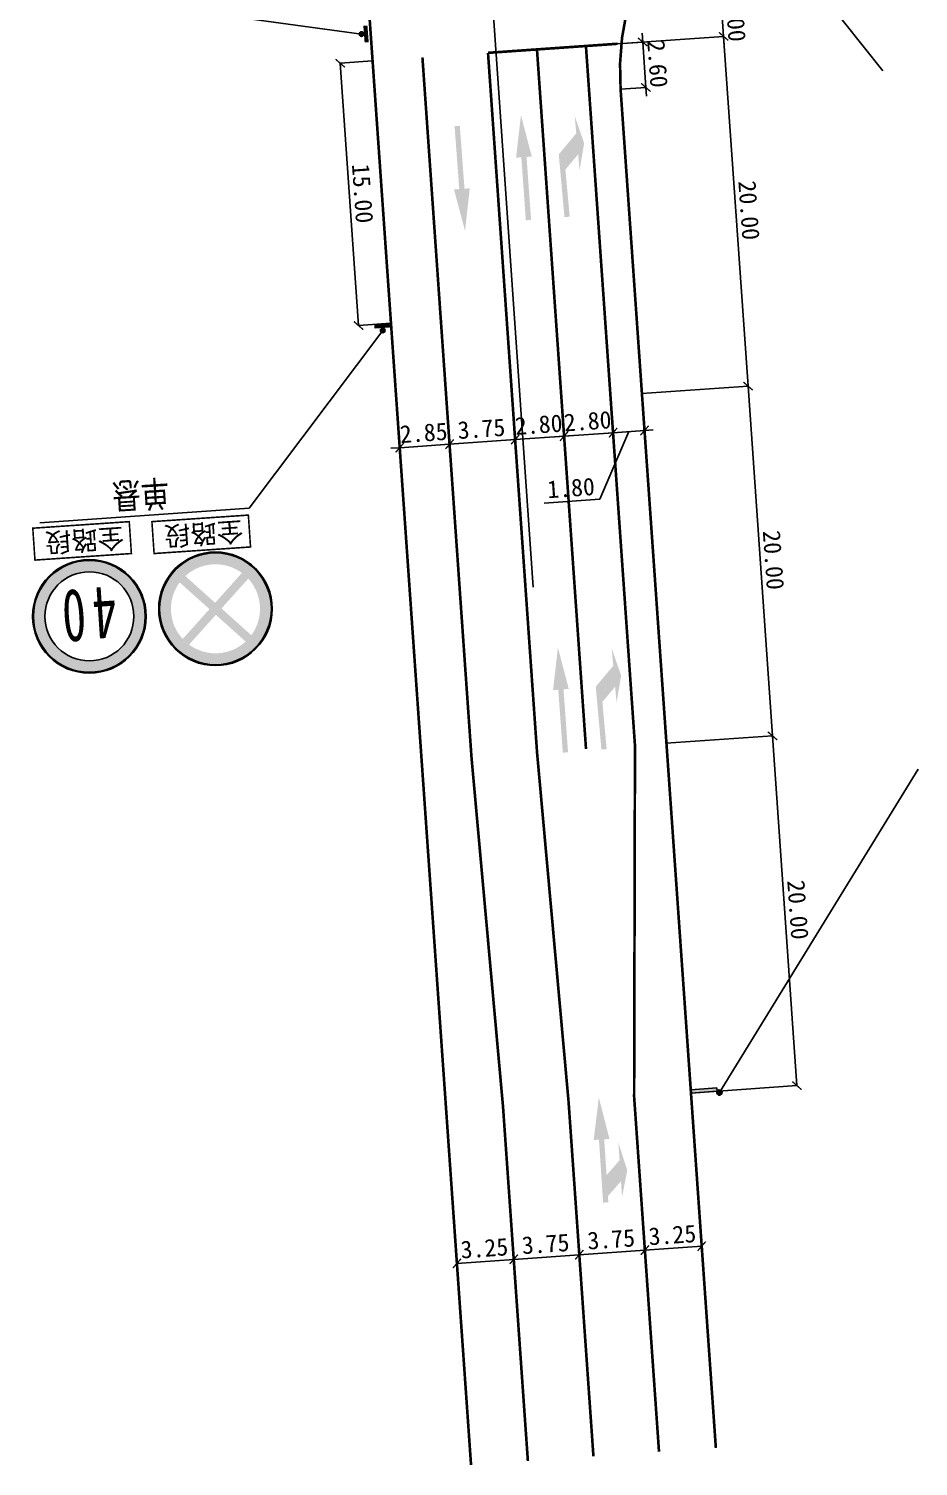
# Model space of a CAD drawing. Extents: x 561664 to 562035, y 4300329 to 4300600.
# Drawn here: x 561700.1 to 561750.9, y 4300329.1 to 4300411.1 of the extents above; entities that cross this region are included whole.
import ezdxf

# ---------------------------------------------------------------- set-up
doc = ezdxf.new("R2010")
doc.units = 0
doc.header["$LTSCALE"] = 10
doc.linetypes.add('JTSS01', pattern=[6, 2, -4])
doc.layers.get('0').update_dxf_attribs({"linetype": 'CONTINUOUS'})
doc.layers.get('Defpoints').update_dxf_attribs({"linetype": 'CONTINUOUS', "lineweight": 0})
for name, color, linetype in [('@-交通标志', 7, 'CONTINUOUS'), ('@-设计标注', 7, 'CONTINUOUS'), ('@-辅助设计', 4, 'CONTINUOUS'), ('@-道路标线', 7, 'CONTINUOUS'), ('AXIS', 6, 'CONTINUOUS')]:
    doc.layers.add(name, color=color, linetype=linetype)
doc.styles.add('--黑体', font='simhei.ttf')
doc.styles.add('标线文字样式', font='simhei.ttf')
doc.styles.add('黑体', font='simhei.ttf')
doc.dimstyles.new('标志标注', dxfattribs={"dimtxt": 1, "dimasz": 0.5, "dimexe": 0, "dimexo": 0, "dimgap": 0.25, "dimtad": 1, "dimzin": 0, "dimdsep": 46, "dimtxsty": '--黑体', "dimblk": 'ARCHTICK', "dimcen": 0.09, "dimadec": 0, "dimazin": 0, "dimtfac": 1, "dimtix": 1, "dimtmove": 1, "dimatfit": 0, "dimfxl": 1, "dimtolj": 1, "dimtzin": 0, "dimarcsym": 0})

# ---------------------------------------------------------------- blocks, each defined once
blk = doc.blocks.new('_ARCHTICK')
at = {"color": 0, "linetype": 'ByBlock', "const_width": 0.15}
blk.add_lwpolyline([(-0.5, -0.5), (0.5, 0.5)], dxfattribs=at)
blk = doc.blocks.new('*D40')
at = {"layer": '@-设计标注', "color": 0, "lineweight": -2, "transparency": 16777216}
for p, q in [((561733.696, 4300410.22), (561735.139, 4300410.321)), ((561735.139, 4300410.321), (561735.104, 4300410.819)), ((561735.139, 4300410.321), (561735.321, 4300407.727)), ((561733.878, 4300407.626), (561735.321, 4300407.727)), ((561735.321, 4300407.727), (561735.355, 4300407.228))]:
    blk.add_line(p, q, dxfattribs=at)
at = {"layer": 'Defpoints', "color": 0, "transparency": 16777216}
for p in [(561733.696, 4300410.22), (561733.878, 4300407.626), (561735.321, 4300407.727)]:
    blk.add_point(p, dxfattribs=at)
at = {"layer": '@-设计标注', "color": 0, "lineweight": -2, "transparency": 16777216, "xscale": 0.5, "yscale": 0.5, "zscale": 0.5}
for p, rotation in [((561735.139, 4300410.321), 274.0000000064721), ((561735.321, 4300407.727), 94.00000000647206)]:
    blk.add_blockref('_ARCHTICK', p, dxfattribs=dict(at, rotation=rotation))
at = {"layer": '@-设计标注', "color": 0, "transparency": 16777216, "insert": (561735.984, 4300409.076), "char_height": 1, "attachment_point": 5, "rotation": 274, "style": '--黑体'}
blk.add_mtext('\\A1;2.60', dxfattribs=at)
blk = doc.blocks.new('*D41')
at = {"layer": '@-设计标注', "color": 0, "lineweight": -2, "transparency": 16777216}
for p, q in [((561739.613, 4300412.639), (561739.578, 4300413.138)), ((561733.557, 4300412.215), (561739.613, 4300412.639)), ((561739.753, 4300410.644), (561739.613, 4300412.639)), ((561733.696, 4300410.22), (561739.753, 4300410.644)), ((561739.753, 4300410.644), (561739.788, 4300410.145))]:
    blk.add_line(p, q, dxfattribs=at)
at = {"layer": 'Defpoints', "color": 0, "transparency": 16777216}
for p in [(561733.557, 4300412.215), (561739.613, 4300412.639), (561733.696, 4300410.22)]:
    blk.add_point(p, dxfattribs=at)
at = {"layer": '@-设计标注', "color": 0, "lineweight": -2, "transparency": 16777216, "xscale": 0.5, "yscale": 0.5, "zscale": 0.5}
for p, rotation in [((561739.613, 4300412.639), 274.0063296543588), ((561739.753, 4300410.644), 94.0063296543588)]:
    blk.add_blockref('_ARCHTICK', p, dxfattribs=dict(at, rotation=rotation))
at = {"layer": '@-设计标注', "color": 0, "transparency": 16777216, "insert": (561740.437, 4300411.694), "char_height": 1, "attachment_point": 5, "rotation": 274.00633, "style": '--黑体'}
blk.add_mtext('\\A1;2.00', dxfattribs=at)
blk = doc.blocks.new('*D44')
at = {"layer": '@-设计标注', "color": 0, "lineweight": -2, "transparency": 16777216}
for p, q in [((561733.696, 4300410.22), (561739.753, 4300410.643)), ((561739.753, 4300410.643), (561741.148, 4300390.692)), ((561735.092, 4300390.268), (561741.148, 4300390.692))]:
    blk.add_line(p, q, dxfattribs=at)
at = {"layer": 'Defpoints', "color": 0, "transparency": 16777216}
for p in [(561733.696, 4300410.22), (561741.148, 4300390.692), (561735.092, 4300390.268)]:
    blk.add_point(p, dxfattribs=at)
at = {"layer": '@-设计标注', "color": 0, "lineweight": -2, "transparency": 16777216, "xscale": 0.5, "yscale": 0.5, "zscale": 0.5}
for p, rotation in [((561739.753, 4300410.643), 94.00000000006509), ((561741.148, 4300390.692), 274.0000000000651)]:
    blk.add_blockref('_ARCHTICK', p, dxfattribs=dict(at, rotation=rotation))
at = {"layer": '@-设计标注', "color": 0, "transparency": 16777216, "insert": (561741.204, 4300400.72), "char_height": 1, "attachment_point": 5, "rotation": 274, "style": '--黑体'}
blk.add_mtext('\\A1;20.00', dxfattribs=at)
blk = doc.blocks.new('*D45')
at = {"layer": '@-设计标注', "color": 0, "lineweight": -2, "transparency": 16777216}
for p, q in [((561735.092, 4300390.268), (561741.148, 4300390.692)), ((561741.148, 4300390.692), (561742.543, 4300370.741)), ((561736.487, 4300370.317), (561742.543, 4300370.741))]:
    blk.add_line(p, q, dxfattribs=at)
at = {"layer": 'Defpoints', "color": 0, "transparency": 16777216}
for p in [(561735.092, 4300390.268), (561736.487, 4300370.317), (561742.543, 4300370.741)]:
    blk.add_point(p, dxfattribs=at)
at = {"layer": '@-设计标注', "color": 0, "lineweight": -2, "transparency": 16777216, "xscale": 0.5, "yscale": 0.5, "zscale": 0.5}
for p, rotation in [((561741.148, 4300390.692), 94.00000000006509), ((561742.543, 4300370.741), 274.0000000000651)]:
    blk.add_blockref('_ARCHTICK', p, dxfattribs=dict(at, rotation=rotation))
at = {"layer": '@-设计标注', "color": 0, "transparency": 16777216, "insert": (561742.599, 4300380.769), "char_height": 1, "attachment_point": 5, "rotation": 274, "style": '--黑体'}
blk.add_mtext('\\A1;20.00', dxfattribs=at)
blk = doc.blocks.new('*D46')
at = {"layer": '@-设计标注', "color": 0, "lineweight": -2, "transparency": 16777216}
for p, q in [((561736.487, 4300370.317), (561742.543, 4300370.741)), ((561742.543, 4300370.741), (561743.938, 4300350.789)), ((561737.882, 4300350.366), (561743.938, 4300350.789))]:
    blk.add_line(p, q, dxfattribs=at)
at = {"layer": 'Defpoints', "color": 0, "transparency": 16777216}
for p in [(561736.487, 4300370.317), (561743.938, 4300350.789), (561737.882, 4300350.366)]:
    blk.add_point(p, dxfattribs=at)
at = {"layer": '@-设计标注', "color": 0, "lineweight": -2, "transparency": 16777216, "xscale": 0.5, "yscale": 0.5, "zscale": 0.5}
for p, rotation in [((561742.543, 4300370.741), 94.00000000006509), ((561743.938, 4300350.789), 274.0000000000651)]:
    blk.add_blockref('_ARCHTICK', p, dxfattribs=dict(at, rotation=rotation))
at = {"layer": '@-设计标注', "color": 0, "transparency": 16777216, "insert": (561743.994, 4300360.818), "char_height": 1, "attachment_point": 5, "rotation": 274, "style": '--黑体'}
blk.add_mtext('\\A1;20.00', dxfattribs=at)
blk = doc.blocks.new('*D47')
at = {"layer": '@-设计标注', "color": 0, "lineweight": -2, "transparency": 16777216}
for p, q in [((561733.432, 4300388.26), (561733.448, 4300388.032)), ((561730.655, 4300387.836), (561730.156, 4300387.801)), ((561730.639, 4300388.064), (561730.655, 4300387.836)), ((561733.448, 4300388.032), (561730.655, 4300387.836)), ((561733.448, 4300388.032), (561733.946, 4300388.067))]:
    blk.add_line(p, q, dxfattribs=at)
at = {"layer": 'Defpoints', "color": 0, "transparency": 16777216}
for p in [(561733.432, 4300388.26), (561730.639, 4300388.064), (561730.655, 4300387.836)]:
    blk.add_point(p, dxfattribs=at)
at = {"layer": '@-设计标注', "color": 0, "lineweight": -2, "transparency": 16777216, "xscale": 0.5, "yscale": 0.5, "zscale": 0.5}
for p, rotation in [((561730.655, 4300387.836), 4.010585234496091), ((561733.448, 4300388.032), 184.010585234496)]:
    blk.add_blockref('_ARCHTICK', p, dxfattribs=dict(at, rotation=rotation))
at = {"layer": '@-设计标注', "color": 0, "transparency": 16777216, "insert": (561731.998, 4300388.688), "char_height": 1, "attachment_point": 5, "rotation": 4.01059, "style": '--黑体'}
blk.add_mtext('\\A1;2.80', dxfattribs=at)
blk = doc.blocks.new('*D48')
at = {"layer": '@-设计标注', "color": 0, "lineweight": -2, "transparency": 16777216}
for p, q in [((561727.861, 4300387.64), (561727.363, 4300387.605)), ((561727.845, 4300387.868), (561727.861, 4300387.64)), ((561730.655, 4300387.836), (561727.861, 4300387.64)), ((561730.639, 4300388.064), (561730.655, 4300387.836)), ((561730.655, 4300387.836), (561731.153, 4300387.871))]:
    blk.add_line(p, q, dxfattribs=at)
at = {"layer": 'Defpoints', "color": 0, "transparency": 16777216}
for p in [(561727.845, 4300387.868), (561727.861, 4300387.64), (561730.639, 4300388.064)]:
    blk.add_point(p, dxfattribs=at)
at = {"layer": '@-设计标注', "color": 0, "lineweight": -2, "transparency": 16777216, "xscale": 0.5, "yscale": 0.5, "zscale": 0.5}
for p, rotation in [((561730.655, 4300387.836), 184.010585234496), ((561727.861, 4300387.64), 4.010585234496091)]:
    blk.add_blockref('_ARCHTICK', p, dxfattribs=dict(at, rotation=rotation))
at = {"layer": '@-设计标注', "color": 0, "transparency": 16777216, "insert": (561729.205, 4300388.492), "char_height": 1, "attachment_point": 5, "rotation": 4.01059, "style": '--黑体'}
blk.add_mtext('\\A1;2.80', dxfattribs=at)
blk = doc.blocks.new('*D49')
at = {"layer": '@-设计标注', "color": 0, "lineweight": -2, "transparency": 16777216}
blk.add_line((561727.861, 4300387.64), (561724.121, 4300387.378), dxfattribs=at)
at = {"layer": 'Defpoints', "color": 0, "transparency": 16777216}
for p in [(561724.121, 4300387.378), (561724.121, 4300387.378), (561727.861, 4300387.64)]:
    blk.add_point(p, dxfattribs=at)
at = {"layer": '@-设计标注', "color": 0, "lineweight": -2, "transparency": 16777216, "xscale": 0.5, "yscale": 0.5, "zscale": 0.5}
for p, rotation in [((561724.121, 4300387.378), 184.0105852318327), ((561727.861, 4300387.64), 4.010585231832726)]:
    blk.add_blockref('_ARCHTICK', p, dxfattribs=dict(at, rotation=rotation))
at = {"layer": '@-设计标注', "color": 0, "transparency": 16777216, "insert": (561725.939, 4300388.257), "char_height": 1, "attachment_point": 5, "rotation": 4.01059, "style": '--黑体'}
blk.add_mtext('\\A1;3.75', dxfattribs=at)
blk = doc.blocks.new('*D50')
at = {"layer": '@-设计标注', "color": 0, "lineweight": -2, "transparency": 16777216}
for p, q in [((561724.121, 4300387.378), (561721.277, 4300387.178)), ((561724.121, 4300387.378), (561724.619, 4300387.413)), ((561721.277, 4300387.178), (561720.779, 4300387.144))]:
    blk.add_line(p, q, dxfattribs=at)
at = {"layer": 'Defpoints', "color": 0, "transparency": 16777216}
for p in [(561724.121, 4300387.378), (561721.277, 4300387.178), (561721.277, 4300387.178)]:
    blk.add_point(p, dxfattribs=at)
at = {"layer": '@-设计标注', "color": 0, "lineweight": -2, "transparency": 16777216, "xscale": 0.5, "yscale": 0.5, "zscale": 0.5}
for p, rotation in [((561721.277, 4300387.178), 4.011320667626552), ((561724.121, 4300387.378), 184.0113206676265)]:
    blk.add_blockref('_ARCHTICK', p, dxfattribs=dict(at, rotation=rotation))
at = {"layer": '@-设计标注', "color": 0, "transparency": 16777216, "insert": (561722.646, 4300388.026), "char_height": 1, "attachment_point": 5, "rotation": 4.01132, "style": '--黑体'}
blk.add_mtext('\\A1;2.85', dxfattribs=at)
blk = doc.blocks.new('*D51')
at = {"layer": '@-设计标注', "color": 0, "lineweight": -2, "transparency": 16777216}
for p, q in [((561734.345, 4300388.095), (561732.687, 4300384.236)), ((561733.448, 4300388.032), (561735.243, 4300388.158)), ((561733.448, 4300388.032), (561735.243, 4300388.158)), ((561735.243, 4300388.158), (561735.742, 4300388.193)), ((561733.448, 4300388.032), (561732.949, 4300387.997)), ((561733.448, 4300388.032), (561733.448, 4300388.032)), ((561732.687, 4300384.236), (561729.515, 4300384.014))]:
    blk.add_line(p, q, dxfattribs=at)
at = {"layer": 'Defpoints', "color": 0, "transparency": 16777216}
for p in [(561735.243, 4300388.158), (561735.243, 4300388.158), (561733.448, 4300388.032)]:
    blk.add_point(p, dxfattribs=at)
at = {"layer": '@-设计标注', "color": 0, "lineweight": -2, "transparency": 16777216, "xscale": 0.5, "yscale": 0.5, "zscale": 0.5}
for p, rotation in [((561733.448, 4300388.032), 4.011320654182545), ((561735.243, 4300388.158), 184.0113206541826)]:
    blk.add_blockref('_ARCHTICK', p, dxfattribs=dict(at, rotation=rotation))
at = {"layer": '@-设计标注', "color": 0, "transparency": 16777216, "insert": (561731.048, 4300384.879), "char_height": 1, "attachment_point": 5, "rotation": 4.01132, "style": '--黑体'}
blk.add_mtext('\\A1;1.80', dxfattribs=at)
blk = doc.blocks.new('*D53')
at = {"layer": '@-设计标注', "color": 0, "lineweight": -2, "transparency": 16777216}
for p, q in [((561738.506, 4300341.632), (561735.264, 4300341.405)), ((561735.284, 4300341.107), (561735.264, 4300341.405)), ((561738.527, 4300341.335), (561738.506, 4300341.632))]:
    blk.add_line(p, q, dxfattribs=at)
at = {"layer": 'Defpoints', "color": 0, "transparency": 16777216}
for p in [(561735.264, 4300341.405), (561735.284, 4300341.107), (561738.527, 4300341.335)]:
    blk.add_point(p, dxfattribs=at)
at = {"layer": '@-设计标注', "color": 0, "lineweight": -2, "transparency": 16777216, "xscale": 0.5, "yscale": 0.5, "zscale": 0.5}
for p, rotation in [((561735.264, 4300341.405), 184.0113206681075), ((561738.506, 4300341.632), 4.011320668107485)]:
    blk.add_blockref('_ARCHTICK', p, dxfattribs=dict(at, rotation=rotation))
at = {"layer": '@-设计标注', "color": 0, "transparency": 16777216, "insert": (561736.832, 4300342.267), "char_height": 1, "attachment_point": 5, "rotation": 4.01132, "style": '--黑体'}
blk.add_mtext('\\A1;3.25', dxfattribs=at)
blk = doc.blocks.new('*D54')
at = {"layer": '@-设计标注', "color": 0, "lineweight": -2, "transparency": 16777216}
for p, q in [((561731.482, 4300341.73), (561731.523, 4300341.142)), ((561731.523, 4300341.142), (561735.264, 4300341.405)), ((561735.222, 4300341.992), (561735.264, 4300341.405))]:
    blk.add_line(p, q, dxfattribs=at)
at = {"layer": 'Defpoints', "color": 0, "transparency": 16777216}
for p in [(561731.482, 4300341.73), (561735.222, 4300341.992), (561735.264, 4300341.405)]:
    blk.add_point(p, dxfattribs=at)
at = {"layer": '@-设计标注', "color": 0, "lineweight": -2, "transparency": 16777216, "xscale": 0.5, "yscale": 0.5, "zscale": 0.5}
for p, rotation in [((561731.523, 4300341.142), 184.0113206669773), ((561735.264, 4300341.405), 4.011320666977286)]:
    blk.add_blockref('_ARCHTICK', p, dxfattribs=dict(at, rotation=rotation))
at = {"layer": '@-设计标注', "color": 0, "transparency": 16777216, "insert": (561733.341, 4300342.022), "char_height": 1, "attachment_point": 5, "rotation": 4.01132, "style": '--黑体'}
blk.add_mtext('\\A1;3.75', dxfattribs=at)
blk = doc.blocks.new('*D55')
at = {"layer": '@-设计标注', "color": 0, "lineweight": -2, "transparency": 16777216}
for p, q in [((561727.741, 4300341.467), (561727.782, 4300340.879)), ((561731.482, 4300341.73), (561731.523, 4300341.141)), ((561731.523, 4300341.141), (561727.782, 4300340.879))]:
    blk.add_line(p, q, dxfattribs=at)
at = {"layer": 'Defpoints', "color": 0, "transparency": 16777216}
for p in [(561727.741, 4300341.467), (561731.482, 4300341.73), (561727.782, 4300340.879)]:
    blk.add_point(p, dxfattribs=at)
at = {"layer": '@-设计标注', "color": 0, "lineweight": -2, "transparency": 16777216, "xscale": 0.5, "yscale": 0.5, "zscale": 0.5}
for p, rotation in [((561731.523, 4300341.141), 4.01132066710165), ((561727.782, 4300340.879), 184.0113206671017)]:
    blk.add_blockref('_ARCHTICK', p, dxfattribs=dict(at, rotation=rotation))
at = {"layer": '@-设计标注', "color": 0, "transparency": 16777216, "insert": (561729.6, 4300341.758), "char_height": 1, "attachment_point": 5, "rotation": 4.01132, "style": '--黑体'}
blk.add_mtext('\\A1;3.75', dxfattribs=at)
blk = doc.blocks.new('*D56')
at = {"layer": '@-设计标注', "color": 0, "lineweight": -2, "transparency": 16777216}
for p in [(561727.782, 4300340.879), (561724.54, 4300340.646)]:
    blk.add_line(p, (561724.54, 4300340.646), dxfattribs=at)
at = {"layer": 'Defpoints', "color": 0, "transparency": 16777216}
for p in [(561724.54, 4300340.646), (561724.54, 4300340.646), (561727.782, 4300340.879)]:
    blk.add_point(p, dxfattribs=at)
at = {"layer": '@-设计标注', "color": 0, "lineweight": -2, "transparency": 16777216, "xscale": 0.5, "yscale": 0.5, "zscale": 0.5}
for p, rotation in [((561724.54, 4300340.646), 184.1095796523466), ((561727.782, 4300340.879), 4.109579652346583)]:
    blk.add_blockref('_ARCHTICK', p, dxfattribs=dict(at, rotation=rotation))
at = {"layer": '@-设计标注', "color": 0, "transparency": 16777216, "insert": (561726.107, 4300341.511), "char_height": 1, "attachment_point": 5, "rotation": 4.10958, "style": '--黑体'}
blk.add_mtext('\\A1;3.25', dxfattribs=at)
blk = doc.blocks.new('*D57')
at = {"layer": '@-设计标注', "color": 0, "lineweight": -2, "transparency": 16777216}
for p, q in [((561719.731, 4300409.239), (561717.883, 4300409.11)), ((561717.883, 4300409.11), (561718.929, 4300394.147)), ((561720.777, 4300394.276), (561718.929, 4300394.147))]:
    blk.add_line(p, q, dxfattribs=at)
at = {"layer": 'Defpoints', "color": 0, "transparency": 16777216}
for p in [(561719.731, 4300409.239), (561718.929, 4300394.147), (561720.777, 4300394.276)]:
    blk.add_point(p, dxfattribs=at)
at = {"layer": '@-设计标注', "color": 0, "lineweight": -2, "transparency": 16777216, "xscale": 0.5, "yscale": 0.5, "zscale": 0.5}
for p, rotation in [((561717.883, 4300409.11), 94.00000000074361), ((561718.929, 4300394.147), 274.0000000007436)]:
    blk.add_blockref('_ARCHTICK', p, dxfattribs=dict(at, rotation=rotation))
at = {"layer": '@-设计标注', "color": 0, "transparency": 16777216, "insert": (561719.16, 4300401.681), "char_height": 1, "attachment_point": 5, "rotation": 274, "style": '--黑体'}
blk.add_mtext('\\A1;15.00', dxfattribs=at)
blk = doc.blocks.new('A$C4A21586F')
at = {"layer": '@-交通标志'}
h = blk.add_hatch(color=1, dxfattribs=at)
h.paths.add_polyline_path([(6.376, 3.812, 1), (0.104, 2.668, 1)])
h.paths.add_polyline_path([(1.022, 4.478), (2.902, 3.178), (1.602, 1.299, -0.35914)], flags=16)
h.paths.add_polyline_path([(2.002, 1.022), (3.302, 2.902), (5.181, 1.602, -0.35914)], flags=16)
h.paths.add_polyline_path([(1.299, 4.878, -0.35914), (4.478, 5.458), (3.178, 3.578)], flags=16)
h.paths.add_polyline_path([(3.578, 3.302), (4.878, 5.181, -0.35914), (5.458, 2.002)], flags=16)
at = {"layer": '@-交通标志', "color": 1}
for radius in [3.24, 3.188]:
    blk.add_circle((3.24, 3.24, 646.54), radius, dxfattribs=at)
blk = doc.blocks.new('A$C75DF3F3A')
at = {"layer": '@-交通标志', "rotation": 348.7900695939078}
blk.add_blockref('A$C4A21586F', (-0.568, 0.692), dxfattribs=at)
blk = doc.blocks.new('A$C4EC147D4')
at = {"layer": '@-交通标志', "const_width": 0.09, "elevation": 646.54}
blk.add_lwpolyline([(0.049, 1.879), (5.563, 1.868), (5.56, 0.045), (0.045, 0.056)], close=True, dxfattribs=at)
at = {"layer": '@-交通标志', "style": '黑体'}
blk.add_text('全路段', height=1.1029, rotation=359.88404, dxfattribs=at).set_placement((0.407, 0.397, 646.54))
blk = doc.blocks.new('A$C369A65E7')
at = {"layer": '@-交通标志'}
h = blk.add_hatch(color=1, dxfattribs=at)
h.paths.add_polyline_path([(3.257, 6.428, 1), (3.223, 0.052, 1)])
h.paths.add_polyline_path([(3.254, 5.78, 1), (3.226, 0.7, 1)], flags=16)
at = {"layer": '@-交通标志', "color": 1}
for radius in [3.24, 3.188, 2.54]:
    blk.add_circle((3.24, 3.24, 646.54), radius, dxfattribs=at)
blk = doc.blocks.new('A$C270C66F1')
at = {"layer": '@-交通标志', "linetype": 'ByBlock', "lineweight": -3}
blk.add_hatch(color=14, dxfattribs=at).paths.add_polyline_path([(0.132, 0, 1), (-0.132, 0, 1)])
h = blk.add_hatch(color=14, dxfattribs=at)
edge = h.paths.add_edge_path()
edge.add_line((0.46, -0.374), (0.46, -0.138))
edge.add_line((0.46, -0.138), (-0.496, -0.138))
edge.add_line((-0.496, -0.138), (-0.496, -0.374))
edge.add_line((-0.496, -0.374), (0.46, -0.374))
at = {"layer": '@-交通标志', "color": 14}
blk.add_circle((0, 0), 0.132, dxfattribs=at)
blk = doc.blocks.new('*D69')
at = {"layer": '@-设计标注', "color": 0, "lineweight": -2, "transparency": 16777216}
for p in [(561735.684, 4300425.192), (561748.841, 4300408.675)]:
    blk.add_line(p, (561739.495, 4300420.408), dxfattribs=at)
at = {"layer": 'Defpoints', "color": 0, "transparency": 16777216}
for p in [(561739.495, 4300420.408), (561748.841, 4300408.675)]:
    blk.add_point(p, dxfattribs=at)
at = {"layer": '@-设计标注', "color": 0, "lineweight": -2, "transparency": 16777216, "xscale": 0.5, "yscale": 0.5, "zscale": 0.5, "rotation": 308.541741455581}
blk.add_blockref('_ARCHTICK', (561739.495, 4300420.408), dxfattribs=at)
at = {"layer": '@-设计标注', "color": 0, "transparency": 16777216, "insert": (561737.734, 4300423.83), "char_height": 1, "attachment_point": 5, "rotation": 308.54174, "style": '--黑体'}
blk.add_mtext('\\A1;R15.00', dxfattribs=at)
blk = doc.blocks.new('A$C61B13433')
at = {"layer": '@-交通标志', "linetype": 'ByBlock', "lineweight": -3}
for points in [[(0.132, 0, 1), (-0.132, 0, 1)], [(0.544, -0.235), (0.48, -0.008), (-0.44, -0.267), (-0.376, -0.495)]]:
    blk.add_hatch(color=14, dxfattribs=at).paths.add_polyline_path(points)
at = {"layer": '@-交通标志', "color": 14}
blk.add_circle((0, 0), 0.132, dxfattribs=at)
blk = doc.blocks.new('A$C4A233A8C')
at = {"layer": '@-交通标志'}
blk.add_hatch(color=256, dxfattribs=at).paths.add_polyline_path([(-1.626, -0.266), (-1.564, -0.445), (-0.147, 0.044), (-0.208, 0.223)])
h = blk.add_hatch(color=256, dxfattribs=at)
edge = h.paths.add_edge_path()
edge.add_ellipse((-0.002, 0.004), major_axis=(0.106, 0.106), ratio=1, start_angle=334.0314, end_angle=514.0314)
edge.add_ellipse((-0.002, 0.004), major_axis=(0.106, 0.106), ratio=1, start_angle=154.0314, end_angle=334.0314)
blk.add_line((-1.564, -0.445), (-1.626, -0.266))
for p, q in [((-1.626, -0.266), (-0.208, 0.223)), ((-0.147, 0.044), (-1.564, -0.445)), ((-0.208, 0.223), (-0.147, 0.044))]:
    blk.add_line(p, q, dxfattribs=at)
blk.add_ellipse((-0.002, 0.004), major_axis=(-0.106, 0.106), ratio=1, start_param=1.117559, end_param=7.400744, dxfattribs=at)
blk.add_point((0, 0), dxfattribs=at)
blk = doc.blocks.new('左直')
at = {"layer": '@-道路标线'}
blk.add_hatch(color=7, dxfattribs=at).paths.add_polyline_path([(561744.046, 4300503.833), (561743.896, 4300503.822), (561744.164, 4300500.231), (561743.865, 4300500.209), (561744.492, 4300497.849), (561744.762, 4300500.276), (561744.463, 4300500.254), (561744.195, 4300503.844)])
at = {"layer": '@-道路标线', "extrusion": (-9.98311e-17, 5.80973e-18, -1)}
blk.add_hatch(color=7, dxfattribs=at).paths.add_polyline_path([(-561744.221, 4300503.497), (-561744.221, 4300503.496), (-561745.077, 4300502.756), (-561745.012, 4300503.654), (-561745.519, 4300502.187), (-561745.236, 4300500.562), (-561745.164, 4300501.559), (-561744.305, 4300502.302), (-561744.252, 4300503.06)])

msp = doc.modelspace()

# ---------------------------------------------------------------- hatches: boundary and pattern name
at = {"layer": '@-道路标线'}
for points in [[(561728.622, 4300400.163), (561728.772, 4300400.174), (561728.514, 4300403.765), (561728.813, 4300403.786), (561728.193, 4300406.148), (561727.916, 4300403.722), (561728.215, 4300403.743), (561728.472, 4300400.152)], [(561724.557, 4300405.531), (561724.407, 4300405.52), (561724.675, 4300401.93), (561724.376, 4300401.908), (561725.003, 4300399.548), (561725.274, 4300401.974), (561724.974, 4300401.952), (561724.707, 4300405.542)], [(561730.825, 4300400.343), (561730.974, 4300400.356), (561730.732, 4300403.045), (561731.457, 4300403.914), (561731.538, 4300403.017), (561731.801, 4300404.547), (561731.259, 4300406.105), (561731.349, 4300405.109), (561730.352, 4300403.915), (561730.675, 4300400.329)], [(561730.731, 4300369.793), (561730.881, 4300369.804), (561730.623, 4300373.395), (561730.923, 4300373.416), (561730.302, 4300375.778), (561730.025, 4300373.352), (561730.324, 4300373.373), (561730.582, 4300369.782)], [(561732.934, 4300369.973), (561733.083, 4300369.986), (561732.841, 4300372.675), (561733.566, 4300373.544), (561733.647, 4300372.648), (561733.911, 4300374.177), (561733.369, 4300375.735), (561733.458, 4300374.739), (561732.462, 4300373.545), (561732.785, 4300369.959)]]:
    msp.add_hatch(color=7, dxfattribs=at).paths.add_polyline_path(points)

# ---------------------------------------------------------------- linework, layer by layer
at = {"layer": '@-交通标志'}
for p, q in [((561705.008, 4300412.688, 418.918), (561719.099, 4300410.776, -197.309)), ((561712.683, 4300383.725, -1293.08), (561700.757, 4300382.891, -1293.08))]:
    msp.add_line(p, q, dxfattribs=at)
at = {"layer": '@-交通标志', "linetype": 'Continuous'}
msp.add_line((561720.31, 4300393.869), (561712.683, 4300383.725, -1293.08), dxfattribs=at)
at = {"layer": '@-交通标志'}
msp.add_lwpolyline([(561739.518, 4300350.395), (561750.858, 4300368.85)], dxfattribs=at)
at = {"layer": '@-道路标线', "color": 7, "linetype": 'Continuous', "const_width": 0.15, "flags": 128}
for points in [[(561706.498, 4300598.505), (561716.837, 4300450.557, 0.022028), (561716.837, 4300450.557), (561719.94, 4300406.251, 0.076256), (561719.94, 4300406.251), (561725.347, 4300329.151)], [(562034.557, 4300443.78), (561747.79, 4300423.638, 0.414181), (561733.878, 4300407.626), (561739.312, 4300330.13)]]:
    msp.add_lwpolyline(points, format="xyb", dxfattribs=at)
for points in [[(561733.696, 4300410.22), (561726.315, 4300409.703)], [(561722.574, 4300409.438), (561725.371, 4300369.538)], [(561729.108, 4300409.896), (561730.507, 4300389.947)], [(561731.901, 4300410.092), (561734.698, 4300370.192)], [(561734.698, 4300370.192), (561734.651, 4300350.139)], [(561727.169, 4300349.615), (561725.371, 4300369.538)], [(561727.169, 4300349.615), (561728.589, 4300329.378)], [(561734.651, 4300350.139), (561736.07, 4300329.903)]]:
    msp.add_lwpolyline(points, dxfattribs=at)
at = {"layer": '@-道路标线', "color": 30, "linetype": 'Continuous', "ltscale": 0.08, "const_width": 0.15, "flags": 128}
for points in [[(561726.315, 4300409.701), (561729.112, 4300369.8)], [(561729.112, 4300369.8), (561730.91, 4300349.877)]]:
    msp.add_lwpolyline(points, dxfattribs=at)
at = {"layer": '@-道路标线', "color": 7, "linetype": 'JTSS01', "ltscale": 0.1, "const_width": 0.15, "flags": 128}
msp.add_lwpolyline([(561730.507, 4300389.947), (561731.905, 4300369.996)], dxfattribs=at)
at = {"layer": '@-道路标线', "color": 30, "linetype": 'JTSS01', "ltscale": 0.1, "const_width": 0.15, "flags": 128}
msp.add_lwpolyline([(561730.91, 4300349.877), (561732.329, 4300329.641)], dxfattribs=at)
at = {"layer": '@-道路标线', "flags": 128}
msp.add_lwpolyline([(561737.893, 4300350.367), (561739.312, 4300330.13)], dxfattribs=at)
at = {"layer": 'AXIS', "color": 2}
msp.add_line((561728.888, 4300379.216), (561723.05, 4300463.108), dxfattribs=at)

# ---------------------------------------------------------------- block references
at = {"layer": '@-交通标志'}
for name, p, rotation in [('A$C61B13433', (561719.099, 4300410.776, -197.309), 78.62123850380816), ('A$C4EC147D4', (561712.685, 4300383.393, -1293.08), 183.9999999999999), ('A$C4EC147D4', (561705.889, 4300383.019, -1293.08), 183.9999999999999), ('A$C75DF3F3A', (561713.774, 4300381.447, -1293.08), 183.9999999999999), ('A$C369A65E7', (561706.58, 4300381.016, -1293.08), 183.9999999999999)]:
    msp.add_blockref(name, p, dxfattribs=dict(at, rotation=rotation))
at = {"layer": '@-交通标志', "ltscale": 2}
for name, p, rotation in [('A$C270C66F1', (561720.31, 4300393.869), 183.9999999999999), ('A$C4A233A8C', (561739.519, 4300350.391), 344.96859460233)]:
    msp.add_blockref(name, p, dxfattribs=dict(at, rotation=rotation))
at = {"layer": '@-辅助设计', "xscale": -1, "rotation": 187.9999999978948}
msp.add_blockref('左直', (-593058.616, 8480816.089), dxfattribs=at)

# ---------------------------------------------------------------- texts
at = {"layer": '@-交通标志', "style": '黑体', "width": 0.8}
msp.add_text('单悬', height=1.5, rotation=183.65568, dxfattribs=at).set_placement((561708.095, 4300385.352, -1293.08))
at = {"layer": '@-交通标志', "color": 7, "char_height": 3, "attachment_point": 8, "rotation": 183.86324, "style": '标线文字样式'}
for s, insert in [('{\\W0.666667;0}', (561702.599, 4300379.111)), ('\\W0.6667;4', (561704.346, 4300379.23))]:
    msp.add_mtext(s, dxfattribs=dict(at, insert=insert))

# ---------------------------------------------------------------- dimensions: what is measured, and where the dimension line sits
at = {"layer": '@-设计标注'}
dim = msp.add_radius_dim(center=(561748.841, 4300408.675), mpoint=(561739.495, 4300420.408), dimstyle='标志标注', dxfattribs=at)
dim.commit()
dim.dimension.update_dxf_attribs({"geometry": '*D69', "text_midpoint": (561737.143, 4300423.359), "dimtype": 164})
for p1, p2, distance, picture, middle in [((561733.696, 4300410.22), (561733.557, 4300412.215), -6.071, '*D41', (561740.437, 4300411.694)), ((561733.696, 4300410.22), (561735.092, 4300390.268), 6.071, '*D44', (561741.204, 4300400.72)), ((561733.696, 4300410.22), (561733.878, 4300407.626), 1.446, '*D40', (561735.984, 4300409.076)), ((561719.731, 4300409.239), (561720.777, 4300394.276), -1.852, '*D57', (561719.16, 4300401.681)), ((561735.092, 4300390.268), (561736.487, 4300370.317), 6.071, '*D45', (561742.599, 4300380.769)), ((561727.861, 4300387.64), (561724.121, 4300387.378), 0, '*D49', (561725.939, 4300388.257)), ((561730.639, 4300388.064), (561727.845, 4300387.868), 0.229, '*D48', (561729.205, 4300388.492)), ((561733.432, 4300388.26), (561730.639, 4300388.064), 0.229, '*D47', (561731.998, 4300388.688)), ((561724.121, 4300387.378), (561721.277, 4300387.178), 0, '*D50', (561722.646, 4300388.026)), ((561736.487, 4300370.317), (561737.882, 4300350.366), 6.071, '*D46', (561743.994, 4300360.818)), ((561738.527, 4300341.335), (561735.284, 4300341.107), -0.298, '*D53', (561736.832, 4300342.267)), ((561727.782, 4300340.879), (561724.54, 4300340.646), 0, '*D56', (561726.107, 4300341.511)), ((561731.482, 4300341.73), (561727.741, 4300341.467), 0.59, '*D55', (561729.6, 4300341.758)), ((561731.482, 4300341.73), (561735.222, 4300341.992), -0.589, '*D54', (561733.341, 4300342.022))]:
    dim = msp.add_aligned_dim(p1=p1, p2=p2, distance=distance, dimstyle='标志标注', dxfattribs=at)
    dim.commit()
    dim.dimension.update_dxf_attribs({"geometry": picture, "text_midpoint": middle})
dim = msp.add_linear_dim(base=(561735.243, 4300388.158), p1=(561733.448, 4300388.032), p2=(561735.243, 4300388.158), angle=4.01132, dimstyle='标志标注', dxfattribs=at)
dim.commit()
dim.dimension.update_dxf_attribs({"geometry": '*D51', "text_midpoint": (561732.437, 4300384.219), "dimtype": 161})

doc.saveas('drawing.dxf')
